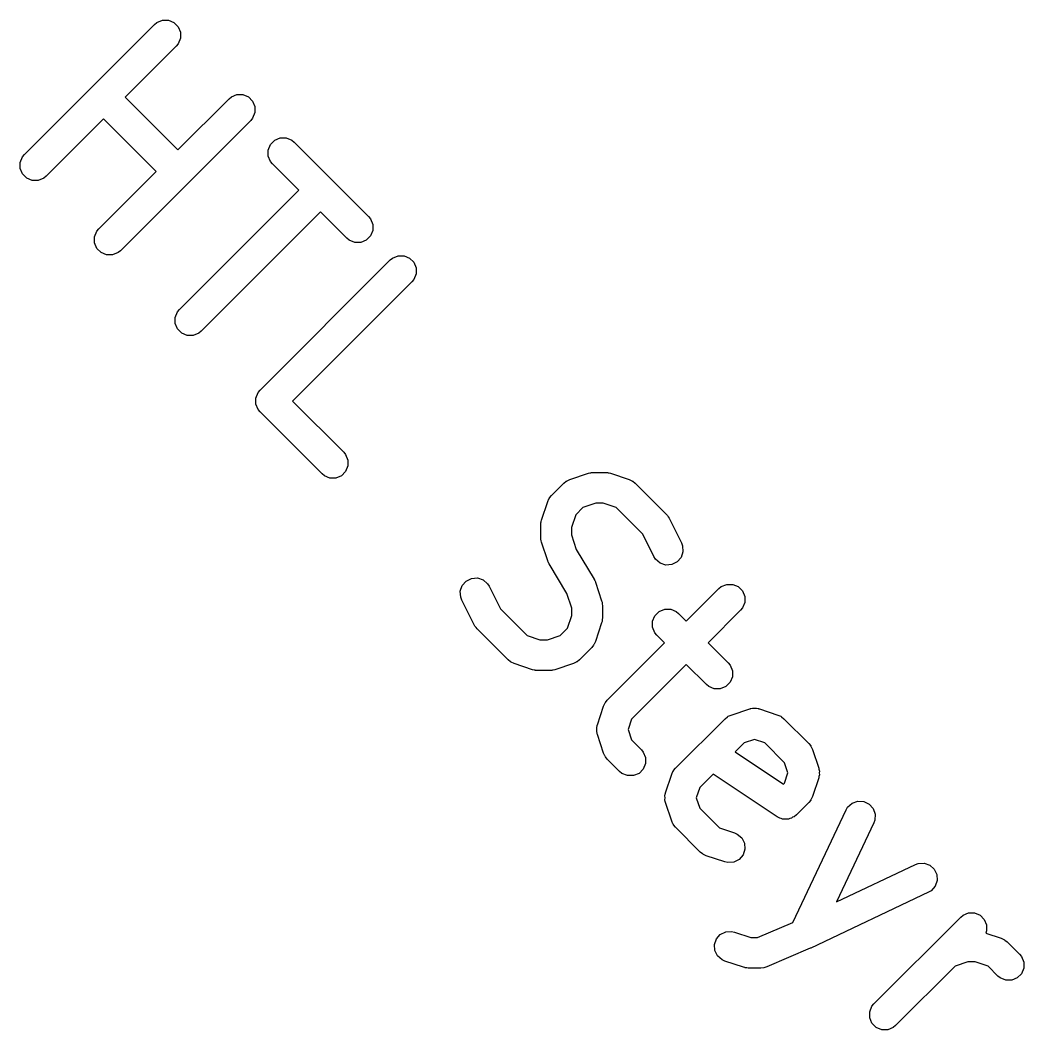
# Model space of a CAD drawing. Header units: millimetres. Extents: x 84.9 to 111.9, y -82.4 to -54.7.
# Drawn here: x 97.86 to 107.67, y -82.39 to -72.52 of the extents above; entities that cross this region are included whole.
import ezdxf

# ---------------------------------------------------------------- set-up
doc = ezdxf.new("R2010")
doc.units = ezdxf.units.MM
doc.layers.add('F.Cu', color=13, linetype='CONTINUOUS', true_color=0xc83434)

msp = doc.modelspace()

# ---------------------------------------------------------------- linework, layer by layer
at = {"layer": 'F.Cu', "linetype": 'CONTINUOUS'}
for p, q in [((99.171221, -72.564324), (99.193952, -72.545669)), ((99.193952, -72.545669), (99.248024, -72.523272)), ((99.248024, -72.523272), (99.30655, -72.523272)), ((99.30655, -72.523272), (99.360622, -72.545669)), ((99.360622, -72.545669), (99.402008, -72.587055)), ((97.898428, -73.837117), (99.171221, -72.564324)), ((99.402008, -72.587055), (99.424405, -72.641127)), ((99.424405, -72.641127), (99.424405, -72.699653)), ((99.424405, -72.699653), (99.402008, -72.753725)), ((99.383353, -72.776456), (98.883327, -73.276482)), ((99.402008, -72.753725), (99.383353, -72.776456)), ((98.883327, -73.276482), (99.398505, -73.79166)), ((99.398505, -73.79166), (99.898531, -73.291634)), ((99.898531, -73.291634), (99.921262, -73.272979)), ((99.921262, -73.272979), (99.975334, -73.250582)), ((99.975334, -73.250582), (100.03386, -73.250582)), ((100.03386, -73.250582), (100.087932, -73.272979)), ((100.087932, -73.272979), (100.129318, -73.314365)), ((100.129318, -73.314365), (100.151715, -73.368437)), ((100.151715, -73.426963), (100.129318, -73.481035)), ((100.151715, -73.368437), (100.151715, -73.426963)), ((98.671195, -73.488614), (98.11056, -74.049249)), ((99.186373, -74.003792), (98.671195, -73.488614)), ((100.110663, -73.503766), (98.83787, -74.776559)), ((100.129318, -73.481035), (100.110663, -73.503766)), ((100.304139, -73.738629), (100.345525, -73.697243)), ((100.345525, -73.697243), (100.399597, -73.674846)), ((100.399597, -73.674846), (100.458123, -73.674846)), ((100.458123, -73.674846), (100.512195, -73.697243)), ((100.512195, -73.697243), (100.534926, -73.715898)), ((100.534926, -73.715898), (101.262236, -74.443208)), ((100.281742, -73.792701), (100.304139, -73.738629)), ((100.281742, -73.851227), (100.281742, -73.792701)), ((97.857376, -73.91392), (97.879773, -73.859848)), ((97.857376, -73.972446), (97.857376, -73.91392)), ((97.879773, -73.859848), (97.898428, -73.837117)), ((100.304139, -73.905299), (100.281742, -73.851227)), ((100.322794, -73.92803), (100.304139, -73.905299)), ((100.580383, -74.185619), (100.322794, -73.92803)), ((97.879773, -74.026518), (97.857376, -73.972446)), ((97.921159, -74.067904), (97.879773, -74.026518)), ((98.625738, -74.564427), (99.186373, -74.003792)), ((97.975231, -74.090301), (97.921159, -74.067904)), ((98.033757, -74.090301), (97.975231, -74.090301)), ((98.087829, -74.067904), (98.033757, -74.090301)), ((98.11056, -74.049249), (98.087829, -74.067904)), ((99.413657, -75.352345), (100.580383, -74.185619)), ((100.792515, -74.397751), (99.625789, -75.564477)), ((101.050104, -74.65534), (100.792515, -74.397751)), ((101.262236, -74.443208), (101.280891, -74.465939)), ((101.280891, -74.465939), (101.303288, -74.520011)), ((101.303288, -74.520011), (101.303288, -74.578537)), ((98.584686, -74.64123), (98.607083, -74.587158)), ((98.607083, -74.587158), (98.625738, -74.564427)), ((101.303288, -74.578537), (101.280891, -74.63261)), ((98.584686, -74.699756), (98.584686, -74.64123)), ((98.607083, -74.753828), (98.584686, -74.699756)), ((101.072835, -74.673995), (101.050104, -74.65534)), ((101.126907, -74.696392), (101.072835, -74.673995)), ((101.185433, -74.696392), (101.126907, -74.696392)), ((101.239506, -74.673995), (101.185433, -74.696392)), ((101.280891, -74.63261), (101.239506, -74.673995)), ((98.648469, -74.795214), (98.607083, -74.753828)), ((98.702541, -74.817611), (98.648469, -74.795214)), ((98.761067, -74.817611), (98.702541, -74.817611)), ((98.815139, -74.795214), (98.761067, -74.817611)), ((98.83787, -74.776559), (98.815139, -74.795214)), ((100.201576, -76.140265), (101.474369, -74.867472)), ((101.474369, -74.867472), (101.4971, -74.848817)), ((101.4971, -74.848817), (101.551172, -74.82642)), ((101.551172, -74.82642), (101.609698, -74.82642)), ((101.609698, -74.82642), (101.66377, -74.848817)), ((101.66377, -74.848817), (101.705156, -74.890203)), ((101.705156, -74.890203), (101.727553, -74.944275)), ((101.727553, -75.002801), (101.705156, -75.056873)), ((101.727553, -74.944275), (101.727553, -75.002801)), ((101.686501, -75.079604), (100.519774, -76.24633)), ((101.705156, -75.056873), (101.686501, -75.079604)), ((99.372605, -75.429148), (99.395002, -75.375076)), ((99.395002, -75.375076), (99.413657, -75.352345)), ((99.372605, -75.487674), (99.372605, -75.429148)), ((99.395002, -75.541746), (99.372605, -75.487674)), ((99.436388, -75.583132), (99.395002, -75.541746)), ((99.49046, -75.605529), (99.436388, -75.583132)), ((99.548986, -75.605529), (99.49046, -75.605529)), ((99.603058, -75.583132), (99.548986, -75.605529)), ((99.625789, -75.564477), (99.603058, -75.583132)), ((100.160524, -76.217068), (100.182921, -76.162996)), ((100.182921, -76.162996), (100.201576, -76.140265)), ((100.160524, -76.275594), (100.160524, -76.217068)), ((100.182921, -76.329666), (100.160524, -76.275594)), ((100.519774, -76.24633), (101.0198, -76.746356)), ((100.201576, -76.352397), (100.182921, -76.329666)), ((100.807668, -76.958488), (100.201576, -76.352397)), ((101.0198, -76.746356), (101.038455, -76.769087)), ((101.038455, -76.769087), (101.060852, -76.823159)), ((101.060852, -76.881685), (101.038455, -76.935757)), ((101.060852, -76.823159), (101.060852, -76.881685)), ((100.830399, -76.977143), (100.807668, -76.958488)), ((100.884471, -76.99954), (100.830399, -76.977143)), ((100.99707, -76.977143), (100.942997, -76.99954)), ((101.038455, -76.935757), (100.99707, -76.977143)), ((103.230057, -77.013165), (103.411885, -76.952557)), ((103.411885, -76.952557), (103.426392, -76.949258)), ((103.426392, -76.949258), (103.430055, -76.947741)), ((103.430055, -76.947741), (103.435363, -76.947218)), ((103.435363, -76.947218), (103.440558, -76.946037)), ((103.440558, -76.946037), (103.444507, -76.946317)), ((103.444507, -76.946317), (103.459319, -76.944859)), ((103.459319, -76.944859), (103.580537, -76.944859)), ((103.580537, -76.944859), (103.595348, -76.946317)), ((103.595348, -76.946317), (103.599298, -76.946037)), ((103.599298, -76.946037), (103.604492, -76.947218)), ((103.604492, -76.947218), (103.609801, -76.947741)), ((103.609801, -76.947741), (103.613463, -76.949258)), ((103.613463, -76.949258), (103.627971, -76.952557)), ((103.627971, -76.952557), (103.809798, -77.013165)), ((100.942997, -76.99954), (100.884471, -76.99954)), ((103.050207, -77.170621), (103.171425, -77.049402)), ((103.171425, -77.049402), (103.194155, -77.030747)), ((103.194155, -77.030747), (103.199136, -77.028683)), ((103.199136, -77.028683), (103.203206, -77.025154)), ((103.203206, -77.025154), (103.230057, -77.013165)), ((103.809798, -77.013165), (103.836649, -77.025154)), ((103.836649, -77.025154), (103.840719, -77.028684)), ((103.840719, -77.028684), (103.845699, -77.030747)), ((103.845699, -77.030747), (103.86843, -77.049402)), ((103.86843, -77.049402), (104.171476, -77.352448)), ((103.031552, -77.193352), (103.050207, -77.170621)), ((102.953362, -77.41108), (103.01397, -77.229253)), ((103.01397, -77.229253), (103.025959, -77.202402)), ((103.025959, -77.202402), (103.029489, -77.198331)), ((103.029489, -77.198331), (103.031552, -77.193352)), ((103.483662, -77.244859), (103.358517, -77.286573)), ((103.556197, -77.244859), (103.483662, -77.244859)), ((103.681336, -77.286572), (103.556197, -77.244859)), ((103.287377, -77.357714), (103.245664, -77.482854)), ((103.358517, -77.286573), (103.287377, -77.357714)), ((103.942132, -77.547368), (103.681336, -77.286572)), ((104.171476, -77.352448), (104.180914, -77.363949)), ((104.180914, -77.363949), (104.183909, -77.366546)), ((104.183909, -77.366546), (104.186749, -77.371059)), ((104.186749, -77.371059), (104.190131, -77.375179)), ((104.190131, -77.375179), (104.191646, -77.378838)), ((104.191646, -77.378838), (104.199574, -77.391432)), ((102.945664, -77.458514), (102.947122, -77.443702)), ((102.945664, -77.579732), (102.945664, -77.458514)), ((102.946842, -77.439753), (102.948023, -77.434558)), ((102.947122, -77.443702), (102.946842, -77.439753)), ((102.948023, -77.434558), (102.948546, -77.42925)), ((102.948546, -77.42925), (102.950063, -77.425587)), ((102.950063, -77.425587), (102.953362, -77.41108)), ((103.245664, -77.482854), (103.245664, -77.555389)), ((104.199574, -77.391432), (104.320793, -77.633869)), ((102.947122, -77.594537), (102.945664, -77.579732)), ((103.245664, -77.555389), (103.293367, -77.698504)), ((104.052465, -77.768033), (103.942132, -77.547368)), ((102.946841, -77.598492), (102.947122, -77.594537)), ((102.948023, -77.603693), (102.946841, -77.598492)), ((102.948546, -77.608996), (102.948023, -77.603693)), ((102.950061, -77.612653), (102.948546, -77.608996)), ((102.953361, -77.627166), (102.950061, -77.612653)), ((103.01397, -77.808994), (102.953361, -77.627166)), ((104.320793, -77.633869), (104.331303, -77.661332)), ((104.331303, -77.661332), (104.335451, -77.719712)), ((103.293367, -77.698504), (103.466724, -77.987432)), ((104.06813, -77.792919), (104.052465, -77.768033)), ((104.316944, -77.775235), (104.278597, -77.81945)), ((104.335451, -77.719712), (104.316944, -77.775235)), ((103.014904, -77.811087), (103.01397, -77.808994)), ((103.015064, -77.812158), (103.014904, -77.811087)), ((103.020639, -77.823931), (103.015064, -77.812158)), ((103.025958, -77.835844), (103.020639, -77.823931)), ((103.026668, -77.836662), (103.025958, -77.835844)), ((103.027649, -77.838734), (103.026668, -77.836662)), ((103.201004, -78.127661), (103.027649, -77.838734)), ((104.112345, -77.831266), (104.06813, -77.792919)), ((104.167868, -77.849773), (104.112345, -77.831266)), ((104.226248, -77.845625), (104.167868, -77.849773)), ((104.278597, -77.81945), (104.226248, -77.845625)), ((102.268126, -77.980541), (102.326507, -77.976393)), ((102.326507, -77.976393), (102.382029, -77.994901)), ((102.158923, -78.106453), (102.177431, -78.050931)), ((102.177431, -78.050931), (102.215777, -78.006716)), ((102.215777, -78.006716), (102.268126, -77.980541)), ((102.382029, -77.994901), (102.426244, -78.033247)), ((102.426244, -78.033247), (102.441909, -78.058133)), ((102.441909, -78.058133), (102.552241, -78.278797)), ((103.466724, -77.987432), (103.467703, -77.989501)), ((103.467703, -77.989501), (103.468414, -77.99032)), ((103.468414, -77.99032), (103.473728, -78.002223)), ((103.473728, -78.002223), (103.479309, -78.014008)), ((103.479309, -78.014008), (103.479468, -78.01508)), ((103.479468, -78.01508), (103.480402, -78.017171)), ((103.480402, -78.017171), (103.541012, -78.198998)), ((104.686654, -78.079758), (104.709385, -78.061103)), ((104.709385, -78.061103), (104.763457, -78.038706)), ((104.763457, -78.038706), (104.821983, -78.038706)), ((104.821983, -78.038706), (104.876055, -78.061103)), ((104.876055, -78.061103), (104.917441, -78.102488)), ((102.163071, -78.164834), (102.158923, -78.106453)), ((102.173581, -78.192297), (102.163071, -78.164834)), ((103.24871, -78.270774), (103.201004, -78.127661)), ((104.368456, -78.397956), (104.686654, -78.079758)), ((104.917441, -78.102488), (104.939838, -78.156561)), ((104.939838, -78.156561), (104.939838, -78.215087)), ((102.294799, -78.434733), (102.173581, -78.192297)), ((103.24871, -78.343309), (103.24871, -78.270774)), ((103.541012, -78.198998), (103.544311, -78.213507)), ((103.544311, -78.213507), (103.545828, -78.217169)), ((103.545828, -78.217169), (103.54635, -78.222477)), ((103.54635, -78.222477), (103.547532, -78.227672)), ((103.547532, -78.227672), (103.547251, -78.231621)), ((103.547251, -78.231621), (103.54871, -78.246433)), ((103.54871, -78.246433), (103.54871, -78.367651)), ((104.917441, -78.269159), (104.898786, -78.29189)), ((104.939838, -78.215087), (104.917441, -78.269159)), ((102.552241, -78.278797), (102.813036, -78.539592)), ((103.206995, -78.468451), (103.24871, -78.343309)), ((103.54871, -78.367651), (103.547251, -78.382462)), ((104.039511, -78.398998), (104.061908, -78.344926)), ((104.061908, -78.344926), (104.103294, -78.30354)), ((104.103294, -78.30354), (104.157366, -78.281143)), ((104.157366, -78.281143), (104.215892, -78.281143)), ((104.215892, -78.281143), (104.269964, -78.30354)), ((104.269964, -78.30354), (104.292695, -78.322195)), ((104.292695, -78.322195), (104.368456, -78.397956)), ((104.898786, -78.29189), (104.580588, -78.610088)), ((102.302726, -78.447326), (102.294799, -78.434733)), ((102.304242, -78.450986), (102.302726, -78.447326)), ((102.307623, -78.455105), (102.304242, -78.450986)), ((102.310464, -78.459619), (102.307623, -78.455105)), ((102.313458, -78.462215), (102.310464, -78.459619)), ((102.322897, -78.473717), (102.313458, -78.462215)), ((103.135854, -78.539592), (103.206995, -78.468451)), ((103.541012, -78.415085), (103.480402, -78.596914)), ((103.54431, -78.400577), (103.541012, -78.415085)), ((103.545828, -78.396915), (103.54431, -78.400577)), ((103.54635, -78.391606), (103.545828, -78.396915)), ((103.547532, -78.386412), (103.54635, -78.391606)), ((103.547251, -78.382462), (103.547532, -78.386412)), ((104.039511, -78.457524), (104.039511, -78.398998)), ((104.061908, -78.511596), (104.039511, -78.457524)), ((102.625943, -78.776763), (102.322897, -78.473717)), ((102.813036, -78.539592), (102.938179, -78.581306)), ((103.010715, -78.581306), (103.135854, -78.539592)), ((104.080563, -78.534327), (104.061908, -78.511596)), ((104.156324, -78.610088), (104.080563, -78.534327)), ((102.938179, -78.581306), (103.010715, -78.581306)), ((103.444166, -78.655545), (103.322948, -78.776763)), ((103.462821, -78.632814), (103.444166, -78.655545)), ((103.464883, -78.627834), (103.462821, -78.632814)), ((103.468414, -78.623764), (103.464883, -78.627834)), ((103.480402, -78.596914), (103.468414, -78.623764)), ((103.59569, -79.170723), (104.156324, -78.610088)), ((104.580588, -78.610088), (104.777568, -78.807068)), ((102.648674, -78.795418), (102.625943, -78.776763)), ((102.653653, -78.79748), (102.648674, -78.795418)), ((102.657724, -78.801011), (102.653653, -78.79748)), ((102.684575, -78.812999), (102.657724, -78.801011)), ((102.866401, -78.873608), (102.684575, -78.812999)), ((103.264316, -78.813), (103.082489, -78.873608)), ((103.291167, -78.801011), (103.264316, -78.813)), ((103.295237, -78.79748), (103.291167, -78.801011)), ((103.300217, -78.795418), (103.295237, -78.79748)), ((103.322948, -78.776763), (103.300217, -78.795418)), ((104.368456, -78.82222), (103.83286, -79.357816)), ((104.565436, -79.0192), (104.368456, -78.82222)), ((104.777568, -78.807068), (104.796223, -78.829799)), ((104.796223, -78.829799), (104.81862, -78.883871)), ((102.88091, -78.876907), (102.866401, -78.873608)), ((102.884572, -78.878424), (102.88091, -78.876907)), ((102.88988, -78.878946), (102.884572, -78.878424)), ((102.895075, -78.880128), (102.88988, -78.878946)), ((102.899024, -78.879847), (102.895075, -78.880128)), ((102.913836, -78.881306), (102.899024, -78.879847)), ((103.035055, -78.881306), (102.913836, -78.881306)), ((103.049866, -78.879847), (103.035055, -78.881306)), ((103.053816, -78.880128), (103.049866, -78.879847)), ((103.05901, -78.878946), (103.053816, -78.880128)), ((103.064319, -78.878424), (103.05901, -78.878946)), ((103.067981, -78.876906), (103.064319, -78.878424)), ((103.082489, -78.873608), (103.067981, -78.876906)), ((104.81862, -78.942397), (104.796223, -78.996469)), ((104.81862, -78.883871), (104.81862, -78.942397)), ((104.588167, -79.037855), (104.565436, -79.0192)), ((104.642239, -79.060252), (104.588167, -79.037855)), ((104.700765, -79.060252), (104.642239, -79.060252)), ((104.754837, -79.037855), (104.700765, -79.060252)), ((104.796223, -78.996469), (104.754837, -79.037855)), ((103.498844, -79.411181), (103.559454, -79.229354)), ((103.559454, -79.229354), (103.571442, -79.202503)), ((103.571442, -79.202503), (103.574973, -79.198431)), ((103.574973, -79.198431), (103.577035, -79.193454)), ((103.577035, -79.193454), (103.59569, -79.170723)), ((104.805895, -79.316313), (104.987723, -79.255705)), ((104.987723, -79.255705), (104.993357, -79.254423)), ((104.993357, -79.254423), (104.995537, -79.253334)), ((104.995537, -79.253334), (104.999337, -79.253063)), ((104.999337, -79.253063), (105.016396, -79.249185)), ((105.016396, -79.249185), (105.035156, -79.250518)), ((105.035156, -79.250518), (105.053918, -79.249185)), ((105.053918, -79.249185), (105.070976, -79.253063)), ((105.070976, -79.253063), (105.074776, -79.253334)), ((105.074776, -79.253334), (105.076954, -79.254423)), ((105.076954, -79.254423), (105.082591, -79.255705)), ((105.082591, -79.255705), (105.264418, -79.316313)), ((103.83286, -79.357816), (103.799259, -79.458616)), ((104.26239, -79.837423), (104.747263, -79.35255)), ((104.747263, -79.35255), (104.769994, -79.333895)), ((104.769994, -79.333895), (104.774973, -79.331832)), ((104.774973, -79.331832), (104.779044, -79.328302)), ((104.779044, -79.328302), (104.805895, -79.316313)), ((105.264418, -79.316313), (105.291269, -79.328302)), ((105.291269, -79.328302), (105.295339, -79.331832)), ((105.295339, -79.331832), (105.300319, -79.333895)), ((105.300319, -79.333895), (105.32305, -79.35255)), ((105.32305, -79.35255), (105.565487, -79.594987)), ((103.492324, -79.439855), (103.496203, -79.422795)), ((103.493657, -79.458616), (103.492324, -79.439855)), ((103.496203, -79.422795), (103.496473, -79.418997)), ((103.496473, -79.418997), (103.497562, -79.416818)), ((103.497562, -79.416818), (103.498844, -79.411181)), ((103.492324, -79.477377), (103.493657, -79.458616)), ((103.496203, -79.494436), (103.492324, -79.477377)), ((103.496473, -79.498235), (103.496203, -79.494436)), ((103.497562, -79.500413), (103.496473, -79.498235)), ((103.498844, -79.506051), (103.497562, -79.500413)), ((103.559454, -79.687879), (103.498844, -79.506051)), ((103.799259, -79.458616), (103.832859, -79.559415)), ((103.832859, -79.559415), (103.92904, -79.655596)), ((104.934355, -79.589721), (104.846338, -79.677738)), ((105.035158, -79.55612), (104.934355, -79.589721)), ((105.135956, -79.58972), (105.035158, -79.55612)), ((105.328316, -79.78208), (105.135956, -79.58972)), ((105.565487, -79.594987), (105.584142, -79.617718)), ((105.584142, -79.617718), (105.586204, -79.622697)), ((105.586204, -79.622697), (105.589735, -79.626768)), ((105.589735, -79.626768), (105.601723, -79.653619)), ((105.601723, -79.653619), (105.662332, -79.835445)), ((103.571442, -79.71473), (103.559454, -79.687879)), ((103.574973, -79.718801), (103.571442, -79.71473)), ((103.577035, -79.723779), (103.574973, -79.718801)), ((103.59569, -79.74651), (103.577035, -79.723779)), ((103.716908, -79.867728), (103.59569, -79.74651)), ((103.92904, -79.655596), (103.947695, -79.678327)), ((103.947695, -79.678327), (103.970092, -79.732399)), ((103.970092, -79.732399), (103.970092, -79.790925)), ((104.846338, -79.677738), (105.319089, -79.992907)), ((103.947695, -79.844997), (103.906309, -79.886383)), ((103.970092, -79.790925), (103.947695, -79.844997)), ((104.243735, -79.860154), (104.26239, -79.837423)), ((105.361915, -79.882879), (105.328316, -79.78208)), ((105.662332, -79.835445), (105.663613, -79.841083)), ((105.663613, -79.841083), (105.664703, -79.843261)), ((105.664703, -79.843261), (105.664972, -79.847059)), ((105.664972, -79.847059), (105.668852, -79.864119)), ((103.739639, -79.886383), (103.716908, -79.867728)), ((103.793711, -79.90878), (103.739639, -79.886383)), ((103.852237, -79.90878), (103.793711, -79.90878)), ((103.906309, -79.886383), (103.852237, -79.90878)), ((104.165544, -80.077883), (104.226153, -79.896055)), ((104.226153, -79.896055), (104.238141, -79.869205)), ((104.238141, -79.869205), (104.241672, -79.865133)), ((104.241672, -79.865133), (104.243735, -79.860154)), ((104.630004, -79.894072), (104.49956, -80.024516)), ((105.254864, -80.310645), (104.630004, -79.894072)), ((105.328315, -79.983681), (105.361915, -79.882879)), ((105.662332, -79.930314), (105.601724, -80.112142)), ((105.663613, -79.924677), (105.662332, -79.930314)), ((105.664703, -79.922499), (105.663613, -79.924677)), ((105.664973, -79.918699), (105.664703, -79.922499)), ((105.668852, -79.901641), (105.664973, -79.918699)), ((105.668852, -79.864119), (105.667518, -79.88288)), ((105.667518, -79.88288), (105.668852, -79.901641)), ((104.49956, -80.024516), (104.46596, -80.125317)), ((105.319089, -79.992907), (105.328315, -79.983681)), ((104.159024, -80.106557), (104.162904, -80.089492)), ((104.160357, -80.125322), (104.159024, -80.106557)), ((104.159025, -80.144078), (104.160357, -80.125322)), ((104.162903, -80.161135), (104.159025, -80.144078)), ((104.162904, -80.089492), (104.163174, -80.085697)), ((104.163174, -80.085697), (104.164262, -80.083521)), ((104.164262, -80.083521), (104.165544, -80.077883)), ((104.46596, -80.125317), (104.49956, -80.226116)), ((105.584142, -80.148044), (105.565487, -80.170774)), ((105.586205, -80.143062), (105.584142, -80.148044)), ((105.589735, -80.138993), (105.586205, -80.143062)), ((105.601724, -80.112142), (105.589735, -80.138993)), ((104.163174, -80.164937), (104.162903, -80.161135)), ((104.164263, -80.167116), (104.163174, -80.164937)), ((104.165545, -80.172751), (104.164263, -80.167116)), ((104.226153, -80.354578), (104.165545, -80.172751)), ((104.49956, -80.226116), (104.69192, -80.418476)), ((105.408768, -81.343206), (105.929951, -80.242931)), ((105.565487, -80.170774), (105.44438, -80.291879)), ((105.929951, -80.242931), (105.945083, -80.217718)), ((105.945083, -80.217718), (105.988473, -80.17844)), ((105.988473, -80.17844), (106.043589, -80.158755)), ((106.043589, -80.158755), (106.102044, -80.161661)), ((106.102044, -80.161661), (106.154938, -80.186716)), ((106.154938, -80.186716), (106.194217, -80.230105)), ((106.194217, -80.230105), (106.213901, -80.285221)), ((105.254866, -80.310647), (105.254864, -80.310645)), ((105.254867, -80.310647), (105.254866, -80.310647)), ((105.254997, -80.310734), (105.254867, -80.310647)), ((105.280945, -80.324568), (105.254997, -80.310734)), ((105.295358, -80.327419), (105.280945, -80.324568)), ((105.308938, -80.333044), (105.295358, -80.327419)), ((105.323791, -80.333044), (105.308938, -80.333044)), ((105.33836, -80.335926), (105.323791, -80.333044)), ((105.35277, -80.333044), (105.33836, -80.335926)), ((105.367464, -80.333044), (105.35277, -80.333044)), ((105.381184, -80.32736), (105.367464, -80.333044)), ((105.395749, -80.324448), (105.381184, -80.32736)), ((105.40796, -80.31627), (105.395749, -80.324448)), ((105.421537, -80.310647), (105.40796, -80.31627)), ((105.444268, -80.291992), (105.421537, -80.310647)), ((105.444375, -80.291884), (105.444268, -80.291992)), ((105.444379, -80.291882), (105.444375, -80.291884)), ((105.44438, -80.291879), (105.444379, -80.291882)), ((106.210995, -80.343677), (106.201073, -80.371357)), ((106.213901, -80.285221), (106.210995, -80.343677)), ((104.238142, -80.381429), (104.226153, -80.354578)), ((104.241672, -80.385499), (104.238142, -80.381429)), ((104.243735, -80.390479), (104.241672, -80.385499)), ((104.26239, -80.41321), (104.243735, -80.390479)), ((104.504827, -80.655647), (104.26239, -80.41321)), ((104.69192, -80.418476), (104.840154, -80.467887)), ((106.201073, -80.371357), (105.835387, -81.14336)), ((104.840154, -80.467887), (104.867005, -80.479876)), ((104.867005, -80.479876), (104.911219, -80.518223)), ((104.911219, -80.518223), (104.937392, -80.57057)), ((104.941542, -80.62895), (104.923034, -80.684475)), ((104.937392, -80.57057), (104.941542, -80.62895)), ((104.527558, -80.674302), (104.504827, -80.655647)), ((104.532537, -80.676364), (104.527558, -80.674302)), ((104.536608, -80.679895), (104.532537, -80.676364)), ((104.563459, -80.691883), (104.536608, -80.679895)), ((104.745285, -80.752492), (104.563459, -80.691883)), ((104.884686, -80.728689), (104.832339, -80.754863)), ((104.923034, -80.684475), (104.884686, -80.728689)), ((104.773959, -80.759012), (104.745285, -80.752492)), ((104.832339, -80.754863), (104.773959, -80.759012)), ((105.835387, -81.14336), (106.607391, -80.777675)), ((106.607391, -80.777675), (106.635071, -80.767753)), ((106.635071, -80.767753), (106.693527, -80.764847)), ((106.693527, -80.764847), (106.748643, -80.784531)), ((106.748643, -80.784531), (106.792032, -80.82381)), ((106.792032, -80.82381), (106.817087, -80.876704)), ((106.819993, -80.935159), (106.800308, -80.990275)), ((106.817087, -80.876704), (106.819993, -80.935159)), ((106.76103, -81.033665), (106.735817, -81.048797)), ((106.800308, -80.990275), (106.76103, -81.033665)), ((106.735817, -81.048797), (105.584243, -81.594279)), ((106.201883, -82.140571), (107.050411, -81.292043)), ((107.050411, -81.292043), (107.073142, -81.273388)), ((107.073142, -81.273388), (107.127214, -81.250991)), ((107.127214, -81.250991), (107.18574, -81.250991)), ((107.18574, -81.250991), (107.239813, -81.273388)), ((107.239813, -81.273388), (107.281198, -81.314773)), ((107.281198, -81.314773), (107.303595, -81.368846)), ((104.7531, -81.435263), (104.811481, -81.431114)), ((104.811481, -81.431114), (104.840154, -81.437634)), ((105.064977, -81.490545), (105.408768, -81.343206)), ((107.303595, -81.427372), (107.295119, -81.447833)), ((107.303595, -81.368846), (107.303595, -81.427372)), ((104.643898, -81.561175), (104.662406, -81.505651)), ((104.662406, -81.505651), (104.700753, -81.461437)), ((104.700753, -81.461437), (104.7531, -81.435263)), ((104.840154, -81.437634), (104.99889, -81.490545)), ((104.99889, -81.490545), (105.064977, -81.490545)), ((107.295119, -81.447833), (107.446348, -81.498243)), ((107.446348, -81.498243), (107.473198, -81.510231)), ((107.473198, -81.510231), (107.477269, -81.513762)), ((107.477269, -81.513762), (107.482249, -81.515825)), ((107.482249, -81.515825), (107.50498, -81.53448)), ((104.648047, -81.619556), (104.643898, -81.561175)), ((104.674221, -81.671903), (104.648047, -81.619556)), ((105.579117, -81.59659), (105.154854, -81.778417)), ((105.581585, -81.595231), (105.579117, -81.59659)), ((105.584243, -81.594279), (105.581585, -81.595231)), ((107.50498, -81.53448), (107.626198, -81.655698)), ((104.718435, -81.71025), (104.674221, -81.671903)), ((104.745286, -81.722238), (104.718435, -81.71025)), ((104.927112, -81.782847), (104.745286, -81.722238)), ((107.626198, -81.655698), (107.644853, -81.678429)), ((107.644853, -81.678429), (107.66725, -81.732501)), ((104.941621, -81.786146), (104.927112, -81.782847)), ((104.945283, -81.787663), (104.941621, -81.786146)), ((104.950591, -81.788185), (104.945283, -81.787663)), ((104.955786, -81.789367), (104.950591, -81.788185)), ((104.959735, -81.789086), (104.955786, -81.789367)), ((104.974547, -81.790545), (104.959735, -81.789086)), ((105.095766, -81.790545), (104.974547, -81.790545)), ((105.12503, -81.787663), (105.095766, -81.790545)), ((105.125891, -81.787306), (105.12503, -81.787663)), ((105.126821, -81.787295), (105.125891, -81.787306)), ((105.154854, -81.778417), (105.126821, -81.787295)), ((106.995067, -81.77165), (106.414015, -82.352703)), ((107.120211, -81.729937), (106.995067, -81.77165)), ((107.192744, -81.729937), (107.120211, -81.729937)), ((107.317886, -81.77165), (107.192744, -81.729937)), ((107.414066, -81.86783), (107.317886, -81.77165)), ((107.66725, -81.791027), (107.644853, -81.845099)), ((107.66725, -81.732501), (107.66725, -81.791027)), ((107.436797, -81.886485), (107.414066, -81.86783)), ((107.490869, -81.908882), (107.436797, -81.886485)), ((107.549395, -81.908882), (107.490869, -81.908882)), ((107.603467, -81.886485), (107.549395, -81.908882)), ((107.644853, -81.845099), (107.603467, -81.886485)), ((106.160831, -82.217374), (106.183228, -82.163302)), ((106.160831, -82.2759), (106.160831, -82.217374)), ((106.183228, -82.163302), (106.201883, -82.140571)), ((106.183228, -82.329972), (106.160831, -82.2759)), ((106.224614, -82.371358), (106.183228, -82.329972)), ((106.278686, -82.393755), (106.224614, -82.371358)), ((106.337212, -82.393755), (106.278686, -82.393755)), ((106.391284, -82.371358), (106.337212, -82.393755)), ((106.414015, -82.352703), (106.391284, -82.371358))]:
    msp.add_line(p, q, dxfattribs=at)

doc.saveas('drawing.dxf')
